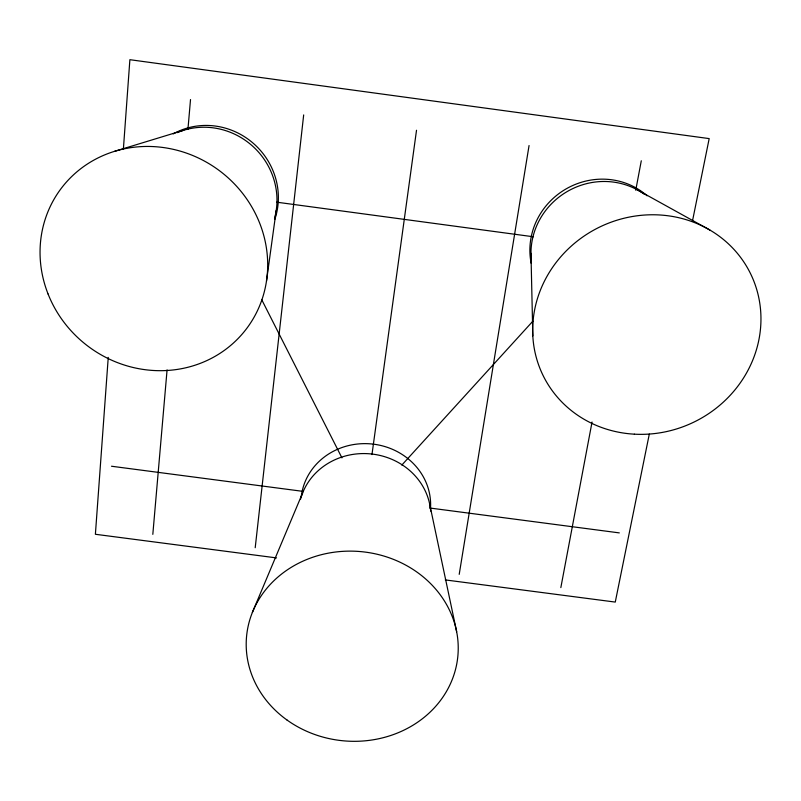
<?xml version="1.0" encoding="UTF-8"?>
<svg xmlns="http://www.w3.org/2000/svg" width="801" height="801" viewBox="0 0 801 801"><rect width="100%" height="100%" fill="white"/><g stroke="black" fill="none" stroke-linecap="round" stroke-linejoin="round"><path stroke-width="1.2" d="M108.245 357.396L95.389 534.277L276.535 557.907M123.364 149.376L129.882 59.695L709.185 138.603L692.535 220.756M152.821 534.357L167.079 369.902M187.925 129.452L190.518 99.554M255.209 547.724L303.679 114.923M266.483 281.121L276.215 210.453M371.964 454.588L416.52 130.253M459.213 574.347L529.06 145.542M560.84 587.604L592.049 422.027M635.744 190.217L641.291 160.781M649.301 434.102L615.268 602.082L445.276 579.914M252.365 612.465L302.698 492.755M401.832 465.071L532.865 321.181M114.623 151.319L183.84 130.213M111.489 466.232L303.479 491.434M429.817 508.014L619.323 532.895M276.705 202.182L533.416 236.776M636.234 189.256L709.936 230.077M261.617 299.494L341.947 457.882M429.817 504.8L456.66 631.729M530.963 253.256L532.825 335.939M531.343 260.315A71.109 67.795 -32.3 0 1 567.228 191.529A71.109 67.795 -32.3 0 1 644.505 194.393M177.151 132.656A71.459 68.435 44 0 1 251.985 145.582A71.459 68.435 44 0 1 274.523 218.393M300.555 499.153A66.183 61.216 5.3 0 1 370.322 453.867A66.183 61.216 5.3 0 1 430.688 511.108M531.193 263.329A70.418 67.174 -32.6 0 1 565.766 189.096A70.418 67.174 -32.6 0 1 647.068 195.784M173.216 133.917A70.758 67.795 44.3 0 1 252.285 142.448A70.758 67.795 44.3 0 1 274.873 219.214M301.306 496.39A64.901 60.185 5.3 0 1 371.554 443.954A64.901 60.185 5.3 0 1 430.487 508.785M634.362 434.172A115.544 108.305 -26.5 0 0 751.298 275.234A115.544 108.305 -26.5 0 0 554.773 264.28A115.544 108.305 -26.5 0 0 634.362 434.172M48.07 293.997A116.215 109.637 37.5 0 0 243.124 332.976A116.215 109.637 37.5 0 0 170.413 148.726A116.215 109.637 37.5 0 0 48.07 293.997M287.108 720.099A106.112 95.009 5.2 0 0 457.231 661.145A106.112 95.009 5.2 0 0 312.31 557.416A106.112 95.009 5.2 0 0 287.108 720.099"/></g></svg>
